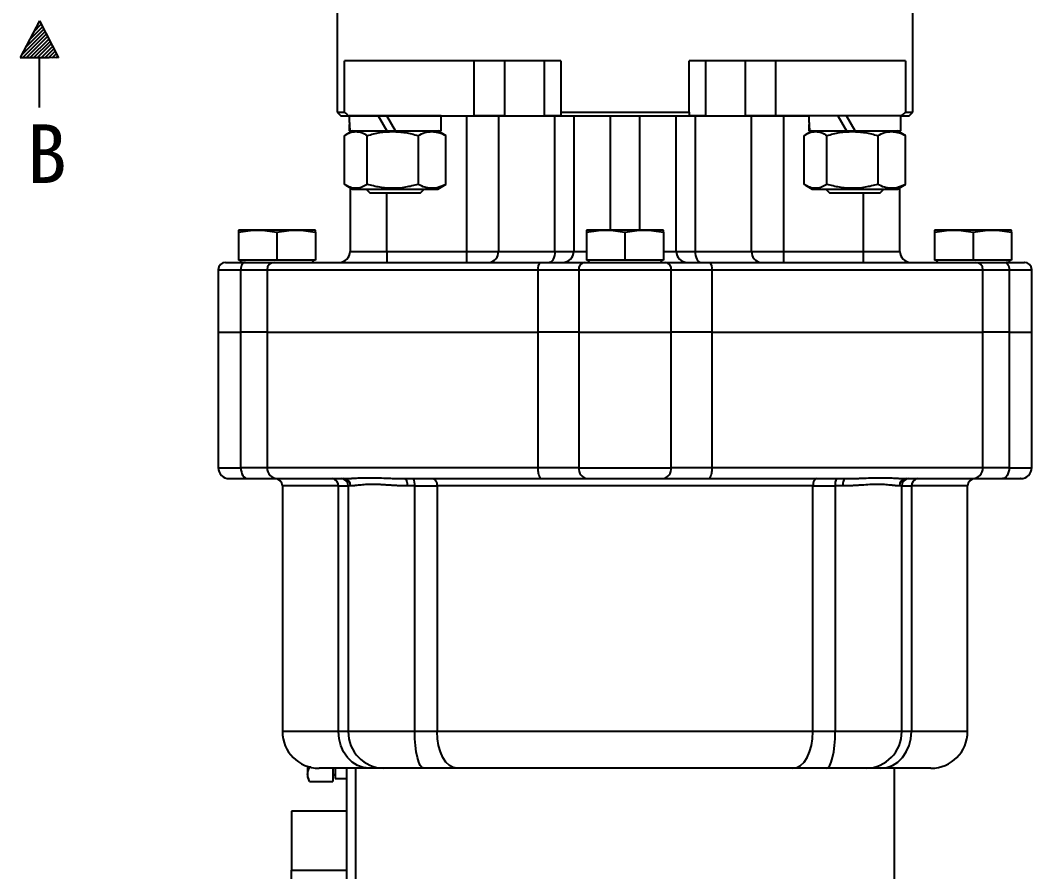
# Model space of a CAD drawing. Header units: millimetres. Extents: x 2136 to 4572, y 748 to 2471.
# Drawn here: x 2820.7 to 3096.7, y 1851.2 to 2083.5 of the extents above; entities that cross this region are included whole.
import ezdxf

# ---------------------------------------------------------------- set-up
doc = ezdxf.new("R2010")
doc.units = ezdxf.units.MM
doc.layers.add('layer 1', color=7, linetype='Continuous')
doc.layers.add('文字', color=7, linetype='Continuous', lineweight=13)
doc.styles.add('STYLE1', font='txt.shx', dxfattribs={"width": 0.8, "height": 3, "bigfont": 'hzdx.shx'})

msp = doc.modelspace()

# ---------------------------------------------------------------- hatches: boundary and pattern name
at = {"layer": 'layer 1'}
h = msp.add_hatch(dxfattribs=at)
h.set_pattern_fill('ANSI31', color=256, scale=0.225)
h.set_pattern_definition([(45, (-4291.7302, 3282.8631), (-0.50513941, 0.50513941), [])])
h.paths.add_polyline_path([(2825.941, 2083.299), (2820.662, 2073.263), (2825.873, 2073.263), (2831.084, 2073.192)])

# ---------------------------------------------------------------- linework, layer by layer
at = {"color": 7, "linetype": 'Continuous', "lineweight": 25}
for p, q in [((2907.191, 2086.408), (2907.191, 2058.408)), ((3064.191, 2058.408), (3064.191, 2086.408)), ((2968.191, 2072.408), (2909.166, 2072.408)), ((2909.166, 2058.408), (2909.166, 2072.408)), ((2944.533, 2057.408), (2944.533, 2072.408)), ((2952.847, 2072.408), (2952.847, 2057.408)), ((2963.746, 2057.408), (2963.746, 2072.408)), ((2968.191, 2072.408), (2968.191, 2058.408)), ((3062.215, 2072.408), (3003.191, 2072.408)), ((3003.191, 2058.408), (3003.191, 2072.408)), ((3007.635, 2072.408), (3007.635, 2057.408)), ((3018.534, 2057.408), (3018.534, 2072.408)), ((3026.849, 2057.408), (3026.849, 2072.408)), ((3062.215, 2072.408), (3062.215, 2058.408)), ((2907.191, 2058.408), (2908.191, 2057.408)), ((2907.191, 2058.408), (2909.166, 2058.408)), ((2908.191, 2057.408), (2910.193, 2057.408)), ((2910.193, 2057.408), (2944.533, 2057.408)), ((2935.522, 2057.408), (2910.422, 2057.408)), ((2918.293, 2057.408), (2920.66, 2053.308)), ((2923.085, 2053.308), (2920.717, 2057.408)), ((2935.522, 2053.308), (2935.522, 2057.408)), ((2942.398, 2057.408), (2942.398, 2020.408)), ((2952.847, 2057.408), (2944.533, 2057.408)), ((2951.144, 2057.408), (2951.144, 2020.408)), ((2952.847, 2057.408), (2963.746, 2057.408)), ((2968.191, 2057.408), (2963.746, 2057.408)), ((2966.539, 2020.408), (2966.539, 2057.408)), ((2968.191, 2058.408), (3003.191, 2058.408)), ((2968.191, 2057.408), (3003.191, 2057.408)), ((2971.691, 2057.408), (2971.691, 2020.408)), ((2981.691, 2026.208), (2981.691, 2057.408)), ((2989.691, 2057.408), (2989.691, 2026.208)), ((2999.691, 2020.408), (2999.691, 2057.408)), ((3007.635, 2057.408), (3003.191, 2057.408)), ((3004.842, 2057.408), (3004.842, 2020.408)), ((3007.635, 2057.408), (3018.534, 2057.408)), ((3026.849, 2057.408), (3018.534, 2057.408)), ((3020.237, 2020.408), (3020.237, 2057.408)), ((3061.189, 2057.408), (3026.849, 2057.408)), ((3028.983, 2057.408), (3028.983, 2020.408)), ((3060.96, 2057.408), (3035.86, 2057.408)), ((3043.73, 2057.408), (3046.098, 2053.308)), ((3048.522, 2053.308), (3046.155, 2057.408)), ((3060.96, 2053.308), (3060.96, 2057.408)), ((3061.189, 2057.408), (3063.191, 2057.408)), ((3062.215, 2058.408), (3064.191, 2058.408)), ((3063.191, 2057.408), (3064.191, 2058.408)), ((2909.138, 2038.696), (2909.138, 2052.02)), ((2911.347, 2053.308), (2909.515, 2052.25)), ((2910.422, 2053.308), (2910.647, 2053.308)), ((2910.647, 2053.308), (2935.522, 2053.308)), ((2915.373, 2038.696), (2915.373, 2052.02)), ((2929.207, 2052.02), (2929.207, 2038.696)), ((2936.429, 2052.25), (2934.597, 2053.308)), ((2936.806, 2052.02), (2936.41, 2052.217)), ((2936.806, 2038.696), (2936.806, 2052.02)), ((3034.576, 2038.696), (3034.576, 2052.02)), ((3036.785, 2053.308), (3034.953, 2052.25)), ((3035.86, 2053.308), (3036.085, 2053.308)), ((3036.085, 2053.308), (3060.96, 2053.308)), ((3040.81, 2038.696), (3040.81, 2052.02)), ((3054.644, 2052.02), (3054.644, 2038.696)), ((3061.867, 2052.25), (3060.035, 2053.308)), ((3062.244, 2052.02), (3061.847, 2052.217)), ((3062.244, 2038.696), (3062.244, 2052.02)), ((2909.519, 2038.464), (2911.347, 2037.408)), ((2910.691, 2037.787), (2910.691, 2020.408)), ((2911.347, 2037.408), (2922.972, 2037.408)), ((2915.054, 2037.408), (2916.054, 2036.408)), ((2922.972, 2037.408), (2934.597, 2037.408)), ((2929.889, 2036.408), (2930.889, 2037.408)), ((2934.597, 2037.408), (2936.425, 2038.464)), ((2936.409, 2038.491), (2936.806, 2038.696)), ((3034.956, 2038.464), (3036.785, 2037.408)), ((3036.785, 2037.408), (3048.41, 2037.408)), ((3040.492, 2037.408), (3041.492, 2036.408)), ((3048.41, 2037.408), (3060.035, 2037.408)), ((3055.327, 2036.408), (3056.327, 2037.408)), ((3060.035, 2037.408), (3061.863, 2038.464)), ((3060.691, 2020.408), (3060.691, 2037.787)), ((3061.847, 2038.491), (3062.244, 2038.696)), ((2916.054, 2036.408), (2922.972, 2036.408)), ((2920.691, 2020.408), (2920.691, 2036.408)), ((2922.972, 2036.408), (2929.889, 2036.408)), ((3041.492, 2036.408), (3048.41, 2036.408)), ((3048.41, 2036.408), (3055.327, 2036.408)), ((3050.691, 2036.408), (3050.691, 2020.408)), ((2885.441, 2026.208), (2880.191, 2026.208)), ((2895.941, 2026.208), (2885.441, 2026.208)), ((2901.191, 2026.208), (2895.941, 2026.208)), ((2980.441, 2026.208), (2975.191, 2026.208)), ((2990.941, 2026.208), (2980.441, 2026.208)), ((2996.191, 2026.208), (2990.941, 2026.208)), ((3075.441, 2026.208), (3070.191, 2026.208)), ((3085.941, 2026.208), (3075.441, 2026.208)), ((3091.191, 2026.208), (3085.941, 2026.208)), ((2880.191, 2025.617), (2880.191, 2018.008)), ((2890.691, 2025.617), (2890.691, 2018.008)), ((2901.191, 2025.617), (2901.191, 2018.008)), ((2975.191, 2025.617), (2975.191, 2018.008)), ((2985.691, 2025.617), (2985.691, 2018.008)), ((2996.191, 2025.617), (2996.191, 2018.008)), ((3070.191, 2025.617), (3070.191, 2018.008)), ((3080.691, 2025.617), (3080.691, 2018.008)), ((3091.191, 2025.617), (3091.191, 2018.008)), ((2890.691, 2018.008), (2880.191, 2018.008)), ((2880.516, 2018.008), (2881.116, 2017.408)), ((2901.191, 2018.008), (2890.691, 2018.008)), ((2900.266, 2017.408), (2900.866, 2018.008)), ((2910.691, 2020.408), (2920.691, 2020.408)), ((2920.691, 2020.408), (2920.691, 2017.408)), ((2920.691, 2020.408), (2942.398, 2020.408)), ((2942.398, 2020.408), (2942.398, 2017.408)), ((2942.398, 2020.408), (2951.144, 2020.408)), ((2951.144, 2020.408), (2966.539, 2020.408)), ((2966.539, 2020.408), (2971.691, 2020.408)), ((2971.691, 2020.408), (2975.191, 2020.408)), ((2985.691, 2018.008), (2975.191, 2018.008)), ((2975.516, 2018.008), (2976.116, 2017.408)), ((2996.191, 2018.008), (2985.691, 2018.008)), ((2995.266, 2017.408), (2995.866, 2018.008)), ((2996.191, 2020.408), (2999.691, 2020.408)), ((2999.691, 2020.408), (3004.842, 2020.408)), ((3004.842, 2020.408), (3020.237, 2020.408)), ((3020.237, 2020.408), (3028.983, 2020.408)), ((3028.983, 2020.408), (3028.983, 2017.408)), ((3028.983, 2020.408), (3050.691, 2020.408)), ((3050.691, 2020.408), (3050.691, 2017.408)), ((3050.691, 2020.408), (3060.691, 2020.408)), ((3080.691, 2018.008), (3070.191, 2018.008)), ((3070.516, 2018.008), (3071.116, 2017.408)), ((3091.191, 2018.008), (3080.691, 2018.008)), ((3090.266, 2017.408), (3090.866, 2018.008)), ((2874.691, 2015.408), (2874.691, 1998.408)), ((2874.691, 2015.408), (2880.868, 2015.408)), ((2880.868, 2015.408), (2888.025, 2015.408)), ((2880.868, 1998.408), (2880.868, 2015.408)), ((2881.588, 2017.408), (2881.116, 2017.408)), ((2888.025, 2015.408), (2961.99, 2015.408)), ((2888.025, 2015.408), (2888.025, 1998.408)), ((2961.99, 2015.408), (2973.061, 2015.408)), ((2961.99, 1998.408), (2961.99, 2015.408)), ((2973.061, 2015.408), (2998.321, 2015.408)), ((2973.061, 2015.408), (2973.061, 1998.408)), ((2998.321, 1998.408), (2998.321, 2015.408)), ((2998.321, 2015.408), (3009.391, 2015.408)), ((3009.391, 2015.408), (3009.391, 1998.408)), ((3009.391, 2015.408), (3083.356, 2015.408)), ((3083.356, 1998.408), (3083.356, 2015.408)), ((3083.356, 2015.408), (3090.514, 2015.408)), ((3090.266, 2017.408), (3089.692, 2017.408)), ((3090.514, 2015.408), (3090.514, 1998.408)), ((3090.514, 2015.408), (3096.691, 2015.408)), ((3096.691, 1998.408), (3096.691, 2015.408)), ((2874.691, 1998.408), (2874.691, 1961.408)), ((2874.691, 1998.408), (2880.868, 1998.408)), ((2888.025, 1998.408), (2880.868, 1998.408)), ((2880.868, 1961.408), (2880.868, 1998.408)), ((2888.025, 1998.408), (2961.99, 1998.408)), ((2888.025, 1998.408), (2888.025, 1961.408)), ((2973.061, 1998.408), (2961.99, 1998.408)), ((2961.99, 1961.408), (2961.99, 1998.408)), ((2973.061, 1998.408), (2998.321, 1998.408)), ((2973.061, 1998.408), (2973.061, 1961.408)), ((3009.391, 1998.408), (2998.321, 1998.408)), ((2998.321, 1961.408), (2998.321, 1998.408)), ((3009.391, 1998.408), (3083.356, 1998.408)), ((3009.391, 1998.408), (3009.391, 1961.408)), ((3090.514, 1998.408), (3083.356, 1998.408)), ((3083.356, 1961.408), (3083.356, 1998.408)), ((3090.514, 1998.408), (3096.691, 1998.408)), ((3090.514, 1998.408), (3090.514, 1961.408)), ((3096.691, 1961.408), (3096.691, 1998.408)), ((2874.691, 1961.408), (2880.868, 1961.408)), ((2888.025, 1961.408), (2880.868, 1961.408)), ((2961.99, 1961.408), (2888.025, 1961.408)), ((2973.061, 1961.408), (2961.99, 1961.408)), ((2973.061, 1961.408), (2998.321, 1961.408)), ((3009.391, 1961.408), (2998.321, 1961.408)), ((3083.356, 1961.408), (3009.391, 1961.408)), ((3090.514, 1961.408), (3083.356, 1961.408)), ((3090.514, 1961.408), (3096.691, 1961.408)), ((2907.511, 1956.408), (2892.191, 1956.408)), ((2892.191, 1956.408), (2892.191, 1943.408)), ((2907.511, 1956.408), (2910.183, 1956.408)), ((2907.511, 1889.408), (2907.511, 1956.408)), ((2910.798, 1956.408), (2910.183, 1956.408)), ((2910.183, 1956.408), (2910.183, 1889.408)), ((2928.32, 1956.408), (2926.256, 1956.408)), ((2928.32, 1956.408), (2934.405, 1956.408)), ((2928.32, 1889.408), (2928.32, 1956.408)), ((3036.976, 1956.408), (2934.405, 1956.408)), ((2934.405, 1956.408), (2934.405, 1889.408)), ((3036.976, 1889.408), (3036.976, 1956.408)), ((3036.976, 1956.408), (3043.062, 1956.408)), ((3043.062, 1956.408), (3043.062, 1889.408)), ((3045.126, 1956.408), (3043.062, 1956.408)), ((3061.199, 1956.408), (3060.584, 1956.408)), ((3061.199, 1889.408), (3061.199, 1956.408)), ((3061.199, 1956.408), (3063.87, 1956.408)), ((3063.87, 1956.408), (3063.87, 1889.408)), ((3079.191, 1956.408), (3063.87, 1956.408)), ((3079.191, 1943.408), (3079.191, 1956.408)), ((2892.191, 1943.408), (2892.191, 1889.408)), ((3079.191, 1889.408), (3079.191, 1943.407)), ((2907.511, 1889.408), (2892.191, 1889.408)), ((2910.183, 1889.408), (2907.511, 1889.408)), ((2928.32, 1889.408), (2910.183, 1889.408)), ((2934.405, 1889.408), (2928.32, 1889.408)), ((3036.976, 1889.408), (2934.405, 1889.408)), ((3043.062, 1889.408), (3036.976, 1889.408)), ((3061.199, 1889.408), (3043.062, 1889.408)), ((3063.87, 1889.408), (3061.199, 1889.408)), ((3079.191, 1889.408), (3063.87, 1889.408)), ((2899.091, 1879.901), (2899.091, 1877.748)), ((2899.091, 1877.748), (2899.091, 1877.113)), ((2899.091, 1877.113), (2899.352, 1876.396)), ((2899.932, 1879.666), (2899.598, 1879.666)), ((2905.991, 1879.408), (2905.991, 1875.831)), ((2905.991, 1877.278), (2906.591, 1877.878)), ((2906.591, 1879.299), (2906.591, 1876.563)), ((2909.691, 1879.486), (2909.691, 1474.408)), ((2912.191, 1879.408), (2912.191, 1805.408)), ((3059.191, 1805.408), (3059.191, 1879.408)), ((2899.598, 1875.831), (2905.991, 1875.831)), ((2906.591, 1876.563), (2909.691, 1876.563)), ((2909.691, 1867.693), (2894.691, 1867.693)), ((2894.691, 1867.693), (2894.691, 1851.645)), ((2894.691, 1851.645), (2909.691, 1851.645)), ((2894.691, 1802.115), (2894.691, 1851.645))]:
    msp.add_line(p, q, dxfattribs=at)
at = {"linetype": 'ByBlock'}
msp.add_line((2935.522, 2057.408), (3035.86, 2057.408), dxfattribs=at)
at = {"color": 7, "linetype": 'Continuous', "lineweight": 25, "flags": 128}
for points in [[(2966.539, 2020.408), (2966.511, 2019.823), (2966.429, 2019.26), (2966.294, 2018.741), (2966.113, 2018.287), (2965.893, 2017.914), (2965.641, 2017.636), (2965.369, 2017.466), (2965.085, 2017.408)], [(3004.842, 2020.408), (3004.87, 2019.823), (3004.953, 2019.26), (3005.088, 2018.741), (3005.268, 2018.287), (3005.489, 2017.914), (3005.74, 2017.636), (3006.013, 2017.466), (3006.297, 2017.408)], [(2882.096, 2017.408), (2881.856, 2017.37), (2881.626, 2017.256), (2881.414, 2017.071), (2881.228, 2016.822), (2881.075, 2016.519), (2880.962, 2016.173), (2880.892, 2015.798), (2880.868, 2015.408)], [(3089.286, 2017.408), (3089.525, 2017.37), (3089.756, 2017.256), (3089.968, 2017.071), (3090.154, 2016.822), (3090.307, 2016.519), (3090.42, 2016.173), (3090.49, 2015.798), (3090.514, 2015.408)], [(2880.868, 1961.408), (2880.903, 1960.823), (2881.008, 1960.26), (2881.178, 1959.741), (2881.408, 1959.287), (2881.687, 1958.914), (2882.005, 1958.636), (2882.351, 1958.466), (2882.71, 1958.408)], [(3090.514, 1961.408), (3090.478, 1960.823), (3090.373, 1960.26), (3090.203, 1959.741), (3089.974, 1959.287), (3089.695, 1958.914), (3089.377, 1958.636), (3089.031, 1958.466), (3088.672, 1958.408)], [(2925.602, 1958.408), (2925.73, 1958.37), (2925.852, 1958.256), (2925.965, 1958.071), (2926.064, 1957.822), (2926.146, 1957.519), (2926.206, 1957.173), (2926.243, 1956.798), (2926.256, 1956.408)], [(2933.308, 1958.408), (2933.522, 1958.37), (2933.728, 1958.256), (2933.918, 1958.071), (2934.084, 1957.822), (2934.221, 1957.519), (2934.322, 1957.173), (2934.384, 1956.798), (2934.405, 1956.408)], [(3038.073, 1958.408), (3037.859, 1958.37), (3037.654, 1958.256), (3037.464, 1958.071), (3037.298, 1957.822), (3037.161, 1957.519), (3037.06, 1957.173), (3036.997, 1956.798), (3036.976, 1956.408)], [(3045.78, 1958.408), (3045.652, 1958.37), (3045.529, 1958.256), (3045.416, 1958.071), (3045.317, 1957.822), (3045.236, 1957.519), (3045.176, 1957.173), (3045.138, 1956.798), (3045.126, 1956.408)], [(2915.873, 1879.408), (2914.241, 1879.6), (2912.673, 1880.169), (2911.227, 1881.093), (2909.96, 1882.337), (2908.92, 1883.852), (2908.148, 1885.581), (2907.672, 1887.457), (2907.511, 1889.408)], [(2930.762, 1879.408), (2930.286, 1879.6), (2929.828, 1880.169), (2929.405, 1881.093), (2929.035, 1882.337), (2928.731, 1883.852), (2928.506, 1885.581), (2928.367, 1887.457), (2928.32, 1889.408)], [(2939.89, 1879.408), (2938.82, 1879.6), (2937.791, 1880.169), (2936.843, 1881.093), (2936.012, 1882.337), (2935.33, 1883.852), (2934.823, 1885.581), (2934.511, 1887.457), (2934.405, 1889.408)], [(3031.491, 1879.408), (3032.561, 1879.6), (3033.59, 1880.169), (3034.539, 1881.093), (3035.37, 1882.337), (3036.052, 1883.852), (3036.559, 1885.581), (3036.871, 1887.457), (3036.976, 1889.408)], [(3040.62, 1879.408), (3041.096, 1879.6), (3041.554, 1880.169), (3041.976, 1881.093), (3042.347, 1882.337), (3042.65, 1883.852), (3042.876, 1885.581), (3043.015, 1887.457), (3043.062, 1889.408)], [(3055.509, 1879.408), (3057.14, 1879.6), (3058.709, 1880.169), (3060.154, 1881.093), (3061.421, 1882.337), (3062.461, 1883.852), (3063.234, 1885.581), (3063.71, 1887.457), (3063.87, 1889.408)]]:
    msp.add_lwpolyline(points, dxfattribs=at)
at = {"color": 7, "linetype": 'Continuous', "lineweight": 25}
for centre, radius, start, end in [((2907.691, 2020.408), 3, 270, 0), ((2948.319, 2020.232), 2.831, 274.08351, 3.57072), ((2968.691, 2020.408), 3, 270, 0), ((3002.691, 2020.408), 3, 180, 270), ((3023.063, 2020.232), 2.831, 176.42928, 265.91649), ((3063.691, 2020.408), 3, 180, 270), ((2876.691, 2015.408), 2, 90, 180), ((2889.998, 2015.436), 1.972, 90.83123, 180.80779), ((2964.464, 2015.88), 2.519, 142.65527, 190.80588), ((2974.879, 2015.596), 1.827, 97.5076, 185.91981), ((2996.503, 2015.596), 1.827, 354.08019, 82.4924), ((3006.917, 2015.88), 2.519, 349.19412, 37.34473), ((3081.384, 2015.436), 1.972, 359.19221, 89.16877), ((3094.691, 2015.408), 2, 0, 90), ((2877.691, 1961.408), 3, 180, 270), ((2890.984, 1961.366), 2.959, 179.19221, 269.16877), ((2965.701, 1960.7), 3.778, 169.19412, 217.34473), ((2975.787, 1961.125), 2.741, 174.08019, 262.4924), ((2995.594, 1961.125), 2.741, 277.5076, 5.91981), ((3005.681, 1960.7), 3.778, 322.65527, 10.80588), ((3080.398, 1961.366), 2.959, 270.83123, 0.80779), ((3093.691, 1961.408), 3, 270, 0), ((2890.191, 1956.408), 2, 0, 90), ((2905.659, 1956.558), 1.858, 355.35679, 84.44427), ((2908.213, 1956.438), 1.97, 359.13273, 89.10565), ((2908.852, 1956.461), 1.947, 358.42879, 88.33749), ((2925.906, 1956.878), 2.459, 348.97664, 38.47279), ((3045.475, 1956.878), 2.459, 141.52721, 191.02336), ((3062.53, 1956.461), 1.947, 91.66251, 181.57121), ((3063.169, 1956.438), 1.97, 90.89435, 180.86727), ((3065.723, 1956.558), 1.858, 95.55573, 184.64321), ((3081.191, 1956.408), 2, 90, 180), ((2902.191, 1889.408), 10, 180, 270), ((2920.034, 1889.259), 9.852, 179.13273, 269.10565), ((3051.348, 1889.259), 9.852, 270.89435, 0.86727), ((3069.191, 1889.408), 10, 270, 0)]:
    msp.add_arc(centre, radius, start, end, dxfattribs=at)
for centre, start_param, end_param in [((2922.972, 2057.408), 4.712389, 4.9021421), ((3048.41, 2057.408), 4.712389, 4.9021421), ((2922.972, 2053.308), 4.6179404, 4.712389), ((3048.41, 2053.308), 4.6179404, 4.712389)]:
    msp.add_ellipse(centre, major_axis=(0, -21.737), ratio=0.5773503, start_param=start_param, end_param=end_param, dxfattribs=at)
for points in [[(2909.166, 2058.408), (2909.508, 2058.075), (2909.85, 2057.741), (2910.193, 2057.408)], [(2968.191, 2058.408), (2968.191, 2058.075), (2968.191, 2057.741), (2968.191, 2057.408)], [(3003.191, 2058.408), (3003.191, 2058.075), (3003.191, 2057.741), (3003.191, 2057.408)], [(3062.215, 2058.408), (3061.873, 2058.075), (3061.531, 2057.741), (3061.189, 2057.408)], [(2877.691, 1958.408), (2877.691, 1958.408), (2879.543, 1958.408), (2882.71, 1958.408)], [(2882.71, 1958.408), (2886.813, 1958.408), (2889.715, 1958.408), (2890.941, 1958.408)], [(2890.941, 1958.408), (2894.218, 1958.408), (2900.344, 1958.408), (2908.908, 1958.408)], [(2925.602, 1958.408), (2936.545, 1958.408), (2949.194, 1958.408), (2962.698, 1958.408)], [(2962.698, 1958.408), (2967.75, 1958.408), (2972.238, 1958.408), (2975.429, 1958.408)], [(2995.953, 1958.408), (2999.144, 1958.408), (3003.632, 1958.408), (3008.684, 1958.408)], [(3008.684, 1958.408), (3022.188, 1958.408), (3034.836, 1958.408), (3045.78, 1958.408)], [(3062.474, 1958.408), (3071.038, 1958.408), (3077.164, 1958.408), (3080.441, 1958.408)], [(3080.441, 1958.408), (3081.667, 1958.408), (3084.568, 1958.408), (3088.672, 1958.408)]]:
    msp.add_open_spline(points, degree=3, dxfattribs=at)
for points, knots in [([(2909.138, 2052.02), (2909.647, 2052.346), (2910.16, 2052.615), (2911.196, 2052.988), (2911.719, 2053.091), (2912.514, 2053.092), (2912.781, 2053.067), (2913.307, 2052.969), (2913.569, 2052.897), (2914.349, 2052.616), (2914.863, 2052.347), (2915.373, 2052.02)], [0, 0, 0, 0, 0.25, 0.25, 0.5, 0.5, 0.625, 0.625, 0.75, 0.75, 1, 1, 1, 1]), ([(2915.373, 2052.02), (2916.502, 2052.346), (2917.64, 2052.615), (2919.939, 2052.988), (2921.1, 2053.091), (2922.864, 2053.092), (2923.455, 2053.067), (2924.624, 2052.969), (2925.204, 2052.897), (2926.935, 2052.616), (2928.076, 2052.347), (2929.207, 2052.02)], [0, 0, 0, 0, 0.25, 0.25, 0.5, 0.5, 0.625, 0.625, 0.75, 0.75, 1, 1, 1, 1]), ([(2929.207, 2052.02), (2929.827, 2052.346), (2930.452, 2052.615), (2931.715, 2052.988), (2932.353, 2053.091), (2933.322, 2053.092), (2933.647, 2053.067), (2934.289, 2052.969), (2934.607, 2052.897), (2935.558, 2052.616), (2936.185, 2052.347), (2936.806, 2052.02)], [0, 0, 0, 0, 0.25, 0.25, 0.5, 0.5, 0.625, 0.625, 0.75, 0.75, 1, 1, 1, 1]), ([(3034.576, 2052.02), (3035.085, 2052.346), (3035.598, 2052.615), (3036.634, 2052.988), (3037.157, 2053.091), (3037.952, 2053.092), (3038.218, 2053.067), (3038.745, 2052.969), (3039.007, 2052.897), (3039.787, 2052.616), (3040.301, 2052.347), (3040.81, 2052.02)], [0, 0, 0, 0, 0.25, 0.25, 0.5, 0.5, 0.625, 0.625, 0.75, 0.75, 1, 1, 1, 1]), ([(3040.81, 2052.02), (3041.94, 2052.346), (3043.078, 2052.615), (3045.377, 2052.988), (3046.538, 2053.091), (3048.302, 2053.092), (3048.893, 2053.067), (3050.062, 2052.969), (3050.642, 2052.897), (3052.373, 2052.616), (3053.514, 2052.347), (3054.644, 2052.02)], [0, 0, 0, 0, 0.25, 0.25, 0.5, 0.5, 0.625, 0.625, 0.75, 0.75, 1, 1, 1, 1]), ([(3054.644, 2052.02), (3055.265, 2052.346), (3055.89, 2052.615), (3057.153, 2052.988), (3057.791, 2053.091), (3058.76, 2053.092), (3059.084, 2053.067), (3059.726, 2052.969), (3060.045, 2052.897), (3060.996, 2052.616), (3061.623, 2052.347), (3062.244, 2052.02)], [0, 0, 0, 0, 0.25, 0.25, 0.5, 0.5, 0.625, 0.625, 0.75, 0.75, 1, 1, 1, 1]), ([(2915.373, 2038.696), (2914.864, 2038.37), (2914.351, 2038.101), (2913.315, 2037.728), (2912.791, 2037.625), (2911.996, 2037.624), (2911.73, 2037.649), (2911.203, 2037.747), (2910.942, 2037.819), (2910.161, 2038.099), (2909.648, 2038.369), (2909.138, 2038.696)], [0, 0, 0, 0, 0.25, 0.25, 0.5, 0.5, 0.625, 0.625, 0.75, 0.75, 1, 1, 1, 1]), ([(2929.207, 2038.696), (2928.077, 2038.37), (2926.939, 2038.101), (2924.64, 2037.728), (2923.479, 2037.625), (2921.715, 2037.624), (2921.124, 2037.649), (2919.955, 2037.747), (2919.375, 2037.819), (2917.644, 2038.099), (2916.503, 2038.369), (2915.373, 2038.696)], [0, 0, 0, 0, 0.25, 0.25, 0.5, 0.5, 0.625, 0.625, 0.75, 0.75, 1, 1, 1, 1]), ([(2936.806, 2038.696), (2936.185, 2038.37), (2935.561, 2038.101), (2934.298, 2037.728), (2933.66, 2037.625), (2932.69, 2037.624), (2932.366, 2037.649), (2931.724, 2037.747), (2931.405, 2037.819), (2930.454, 2038.099), (2929.828, 2038.369), (2929.207, 2038.696)], [0, 0, 0, 0, 0.25, 0.25, 0.5, 0.5, 0.625, 0.625, 0.75, 0.75, 1, 1, 1, 1]), ([(3040.81, 2038.696), (3040.301, 2038.37), (3039.789, 2038.101), (3038.753, 2037.728), (3038.229, 2037.625), (3037.434, 2037.624), (3037.168, 2037.649), (3036.641, 2037.747), (3036.379, 2037.819), (3035.599, 2038.099), (3035.085, 2038.369), (3034.576, 2038.696)], [0, 0, 0, 0, 0.25, 0.25, 0.5, 0.5, 0.625, 0.625, 0.75, 0.75, 1, 1, 1, 1]), ([(3054.644, 2038.696), (3053.515, 2038.37), (3052.377, 2038.101), (3050.078, 2037.728), (3048.917, 2037.625), (3047.153, 2037.624), (3046.562, 2037.649), (3045.393, 2037.747), (3044.813, 2037.819), (3043.082, 2038.099), (3041.941, 2038.369), (3040.81, 2038.696)], [0, 0, 0, 0, 0.25, 0.25, 0.5, 0.5, 0.625, 0.625, 0.75, 0.75, 1, 1, 1, 1]), ([(3062.244, 2038.696), (3061.623, 2038.37), (3060.998, 2038.101), (3059.736, 2037.728), (3059.097, 2037.625), (3058.128, 2037.624), (3057.804, 2037.649), (3057.162, 2037.747), (3056.843, 2037.819), (3055.892, 2038.099), (3055.266, 2038.369), (3054.644, 2038.696)], [0, 0, 0, 0, 0.25, 0.25, 0.5, 0.5, 0.625, 0.625, 0.75, 0.75, 1, 1, 1, 1]), ([(2880.191, 2025.617), (2881.059, 2025.799), (2881.93, 2025.948), (2883.679, 2026.153), (2884.558, 2026.208), (2885.441, 2026.208)], [0, 0, 0, 0, 0.5, 0.5, 1, 1, 1, 1]), ([(2880.191, 2026.208), (2880.191, 2026.208), (2880.191, 2026.153), (2880.191, 2025.948), (2880.191, 2025.799), (2880.191, 2025.617)], [0, 0, 0, 0, 0.5, 0.5, 1, 1, 1, 1]), ([(2885.441, 2026.208), (2886.324, 2026.208), (2887.203, 2026.153), (2888.952, 2025.948), (2889.823, 2025.799), (2890.691, 2025.617)], [0, 0, 0, 0, 0.5, 0.5, 1, 1, 1, 1]), ([(2890.691, 2025.617), (2891.559, 2025.799), (2892.43, 2025.948), (2894.179, 2026.153), (2895.058, 2026.208), (2895.941, 2026.208)], [0, 0, 0, 0, 0.5, 0.5, 1, 1, 1, 1]), ([(2895.941, 2026.208), (2896.824, 2026.208), (2897.703, 2026.153), (2899.452, 2025.948), (2900.323, 2025.799), (2901.191, 2025.617)], [0, 0, 0, 0, 0.5, 0.5, 1, 1, 1, 1]), ([(2901.191, 2025.617), (2901.191, 2025.799), (2901.191, 2025.948), (2901.191, 2026.153), (2901.191, 2026.208), (2901.191, 2026.208)], [0, 0, 0, 0, 0.5, 0.5, 1, 1, 1, 1]), ([(2975.191, 2025.617), (2976.059, 2025.799), (2976.93, 2025.948), (2978.679, 2026.153), (2979.558, 2026.208), (2980.441, 2026.208)], [0, 0, 0, 0, 0.5, 0.5, 1, 1, 1, 1]), ([(2975.191, 2026.208), (2975.191, 2026.208), (2975.191, 2026.153), (2975.191, 2025.948), (2975.191, 2025.799), (2975.191, 2025.617)], [0, 0, 0, 0, 0.5, 0.5, 1, 1, 1, 1]), ([(2980.441, 2026.208), (2981.324, 2026.208), (2982.203, 2026.153), (2983.952, 2025.948), (2984.823, 2025.799), (2985.691, 2025.617)], [0, 0, 0, 0, 0.5, 0.5, 1, 1, 1, 1]), ([(2985.691, 2025.617), (2986.559, 2025.799), (2987.43, 2025.948), (2989.179, 2026.153), (2990.058, 2026.208), (2990.941, 2026.208)], [0, 0, 0, 0, 0.5, 0.5, 1, 1, 1, 1]), ([(2990.941, 2026.208), (2991.824, 2026.208), (2992.703, 2026.153), (2994.452, 2025.948), (2995.323, 2025.799), (2996.191, 2025.617)], [0, 0, 0, 0, 0.5, 0.5, 1, 1, 1, 1]), ([(2996.191, 2025.617), (2996.191, 2025.799), (2996.191, 2025.948), (2996.191, 2026.153), (2996.191, 2026.208), (2996.191, 2026.208)], [0, 0, 0, 0, 0.5, 0.5, 1, 1, 1, 1]), ([(3070.191, 2025.617), (3071.059, 2025.799), (3071.93, 2025.948), (3073.679, 2026.153), (3074.558, 2026.208), (3075.441, 2026.208)], [0, 0, 0, 0, 0.5, 0.5, 1, 1, 1, 1]), ([(3070.191, 2026.208), (3070.191, 2026.208), (3070.191, 2026.153), (3070.191, 2025.948), (3070.191, 2025.799), (3070.191, 2025.617)], [0, 0, 0, 0, 0.5, 0.5, 1, 1, 1, 1]), ([(3075.441, 2026.208), (3076.324, 2026.208), (3077.203, 2026.153), (3078.952, 2025.948), (3079.823, 2025.799), (3080.691, 2025.617)], [0, 0, 0, 0, 0.5, 0.5, 1, 1, 1, 1]), ([(3080.691, 2025.617), (3081.559, 2025.799), (3082.43, 2025.948), (3084.179, 2026.153), (3085.058, 2026.208), (3085.941, 2026.208)], [0, 0, 0, 0, 0.5, 0.5, 1, 1, 1, 1]), ([(3085.941, 2026.208), (3086.824, 2026.208), (3087.703, 2026.153), (3089.452, 2025.948), (3090.323, 2025.799), (3091.191, 2025.617)], [0, 0, 0, 0, 0.5, 0.5, 1, 1, 1, 1]), ([(3091.191, 2025.617), (3091.191, 2025.799), (3091.191, 2025.948), (3091.191, 2026.153), (3091.191, 2026.208), (3091.191, 2026.208)], [0, 0, 0, 0, 0.5, 0.5, 1, 1, 1, 1]), ([(2876.691, 2017.408), (2876.692, 2017.408), (2876.693, 2017.408), (2876.707, 2017.408), (2876.728, 2017.408), (2876.759, 2017.408), (2876.798, 2017.408), (2876.846, 2017.408), (2876.902, 2017.408), (2876.967, 2017.408), (2877.129, 2017.408), (2877.461, 2017.408), (2878.087, 2017.408), (2878.878, 2017.408), (2879.635, 2017.408), (2880.257, 2017.408), (2880.686, 2017.408), (2881.136, 2017.408), (2881.604, 2017.408), (2881.932, 2017.408), (2882.096, 2017.408)], [0, 0, 0, 0, 0.0274974, 0.0549359, 0.0823327, 0.1097047, 0.1370692, 0.1644432, 0.1918439, 0.2192885, 0.2467938, 0.37338, 0.500007, 0.6265932, 0.7532202, 0.8026696, 0.8519724, 0.9012284, 0.9505377, 1, 1, 1, 1]), ([(2882.096, 2017.408), (2882.216, 2017.408), (2882.457, 2017.408), (2882.809, 2017.408), (2883.156, 2017.408), (2883.496, 2017.408), (2883.83, 2017.408), (2884.157, 2017.408), (2884.478, 2017.408), (2885.111, 2017.408), (2886.011, 2017.408), (2887.086, 2017.408), (2888.031, 2017.408), (2888.7, 2017.408), (2889.161, 2017.408), (2889.468, 2017.408), (2889.742, 2017.408), (2889.893, 2017.408), (2889.969, 2017.408)], [0, 0, 0, 0, 0.03107624, 0.06211311, 0.09312409, 0.12412267, 0.15512237, 0.18613672, 0.21717921, 0.24826332, 0.37411693, 0.50000666, 0.62586027, 0.75175001, 0.81385983, 0.87586601, 0.9378767, 1, 1, 1, 1]), ([(2889.969, 2017.408), (2890.049, 2017.408), (2890.209, 2017.408), (2890.461, 2017.408), (2890.722, 2017.408), (2890.993, 2017.408), (2891.273, 2017.408), (2891.564, 2017.408), (2891.864, 2017.408), (2892.174, 2017.408), (2892.493, 2017.408), (2892.823, 2017.408), (2893.162, 2017.408), (2893.511, 2017.408), (2894.548, 2017.408), (2896.439, 2017.408), (2899.512, 2017.408), (2903.011, 2017.408), (2906.946, 2017.408), (2911.275, 2017.408), (2915.984, 2017.408), (2921.034, 2017.408), (2926.385, 2017.408), (2932.006, 2017.408), (2937.83, 2017.408), (2943.841, 2017.408), (2948.524, 2017.408), (2951.776, 2017.408), (2953.531, 2017.408), (2955.296, 2017.408), (2957.071, 2017.408), (2958.857, 2017.408), (2960.654, 2017.408), (2961.859, 2017.408), (2962.462, 2017.408)], [0, 0, 0, 0, 0.0093105, 0.0186159, 0.0279169, 0.0372146, 0.0465099, 0.0558039, 0.0650974, 0.0743915, 0.0836871, 0.0929851, 0.1022866, 0.1115925, 0.1209037, 0.1830711, 0.2452435, 0.3086194, 0.3720001, 0.435998, 0.5000006, 0.5639986, 0.6280012, 0.691377, 0.7547578, 0.8169252, 0.8790975, 0.8963842, 0.9136555, 0.9309179, 0.9481773, 0.96544, 0.9827122, 1, 1, 1, 1]), ([(2962.462, 2017.408), (2962.61, 2017.408), (2962.907, 2017.408), (2963.349, 2017.408), (2963.789, 2017.408), (2964.225, 2017.408), (2964.658, 2017.408), (2965.088, 2017.408), (2965.515, 2017.408), (2966.37, 2017.408), (2967.628, 2017.408), (2969.232, 2017.408), (2970.752, 2017.408), (2971.935, 2017.408), (2972.824, 2017.408), (2973.459, 2017.408), (2974.068, 2017.408), (2974.449, 2017.408), (2974.64, 2017.408)], [0, 0, 0, 0, 0.0310762, 0.0621131, 0.0931241, 0.1241227, 0.1551224, 0.1861367, 0.2171792, 0.2482633, 0.3741169, 0.5000067, 0.6258603, 0.75175, 0.8138598, 0.875866, 0.9378767, 1, 1, 1, 1]), ([(2974.64, 2017.408), (2974.712, 2017.408), (2974.857, 2017.408), (2975.082, 2017.408), (2975.312, 2017.408), (2975.55, 2017.408), (2975.793, 2017.408), (2976.043, 2017.408), (2976.299, 2017.408), (2976.561, 2017.408), (2977.151, 2017.408), (2978.118, 2017.408), (2979.526, 2017.408), (2981.016, 2017.408), (2982.554, 2017.408), (2984.119, 2017.408), (2985.691, 2017.408), (2987.262, 2017.408), (2988.827, 2017.408), (2990.366, 2017.408), (2991.855, 2017.408), (2993.264, 2017.408), (2994.306, 2017.408), (2995.033, 2017.408), (2995.492, 2017.408), (2995.93, 2017.408), (2996.349, 2017.408), (2996.611, 2017.408), (2996.742, 2017.408)], [0, 0, 0, 0, 0.0137503, 0.0274712, 0.0411711, 0.0548587, 0.0685425, 0.0822311, 0.0959331, 0.109657, 0.1234113, 0.1867117, 0.2500325, 0.313333, 0.3766538, 0.4383183, 0.5000035, 0.561668, 0.6233532, 0.6866536, 0.7499745, 0.8132749, 0.8765957, 0.9013233, 0.9259776, 0.9506084, 0.975266, 1, 1, 1, 1]), ([(2996.742, 2017.408), (2996.837, 2017.408), (2997.026, 2017.408), (2997.319, 2017.408), (2997.619, 2017.408), (2997.926, 2017.408), (2998.239, 2017.408), (2998.56, 2017.408), (2998.888, 2017.408), (2999.564, 2017.408), (3000.63, 2017.408), (3002.149, 2017.408), (3003.754, 2017.408), (3005.15, 2017.408), (3006.292, 2017.408), (3007.155, 2017.408), (3008.031, 2017.408), (3008.623, 2017.408), (3008.92, 2017.408)], [0, 0, 0, 0, 0.0310762, 0.0621131, 0.0931241, 0.1241227, 0.1551224, 0.1861367, 0.2171792, 0.2482633, 0.3741169, 0.5000067, 0.6258603, 0.75175, 0.8138598, 0.875866, 0.9378767, 1, 1, 1, 1]), ([(3008.92, 2017.408), (3009.245, 2017.408), (3009.894, 2017.408), (3010.865, 2017.408), (3011.834, 2017.408), (3012.799, 2017.408), (3013.761, 2017.408), (3014.72, 2017.408), (3015.676, 2017.408), (3016.629, 2017.408), (3017.578, 2017.408), (3018.525, 2017.408), (3019.469, 2017.408), (3020.41, 2017.408), (3023.121, 2017.408), (3027.541, 2017.408), (3033.551, 2017.408), (3039.376, 2017.408), (3044.996, 2017.408), (3050.347, 2017.408), (3055.398, 2017.408), (3060.107, 2017.408), (3064.436, 2017.408), (3068.37, 2017.408), (3071.87, 2017.408), (3074.943, 2017.408), (3076.947, 2017.408), (3078.174, 2017.408), (3078.799, 2017.408), (3079.39, 2017.408), (3079.948, 2017.408), (3080.471, 2017.408), (3080.963, 2017.408), (3081.263, 2017.408), (3081.413, 2017.408)], [0, 0, 0, 0, 0.0093105, 0.0186159, 0.0279169, 0.0372146, 0.0465099, 0.0558039, 0.0650974, 0.0743915, 0.0836871, 0.0929851, 0.1022866, 0.1115925, 0.1209037, 0.1830711, 0.2452435, 0.3086194, 0.3720001, 0.435998, 0.5000006, 0.5639986, 0.6280012, 0.691377, 0.7547578, 0.8169252, 0.8790975, 0.8963842, 0.9136555, 0.9309179, 0.9481773, 0.96544, 0.9827122, 1, 1, 1, 1]), ([(3081.413, 2017.408), (3081.45, 2017.408), (3081.524, 2017.408), (3081.646, 2017.408), (3081.777, 2017.408), (3081.917, 2017.408), (3082.067, 2017.408), (3082.225, 2017.408), (3082.392, 2017.408), (3082.748, 2017.408), (3083.351, 2017.408), (3084.295, 2017.408), (3085.371, 2017.408), (3086.369, 2017.408), (3087.221, 2017.408), (3087.882, 2017.408), (3088.568, 2017.408), (3089.047, 2017.408), (3089.286, 2017.408)], [0, 0, 0, 0, 0.0310762, 0.0621131, 0.0931241, 0.1241227, 0.1551224, 0.1861367, 0.2171792, 0.2482633, 0.3741169, 0.5000067, 0.6258603, 0.75175, 0.8138598, 0.875866, 0.9378767, 1, 1, 1, 1]), ([(3089.286, 2017.408), (3090.02, 2017.408), (3091.504, 2017.408), (3093.165, 2017.408), (3094.242, 2017.408), (3094.725, 2017.408), (3094.645, 2017.408), (3094.626, 2017.408)], [0, 0, 0, 0, 0.2300623, 0.465377, 0.7006917, 0.930754, 1, 1, 1, 1]), ([(2908.908, 1958.408), (2908.997, 1958.408), (2909.175, 1958.409), (2909.454, 1958.416), (2909.741, 1958.426), (2910.038, 1958.439), (2910.344, 1958.454), (2910.66, 1958.471), (2910.984, 1958.49), (2911.318, 1958.509), (2911.66, 1958.528), (2912.478, 1958.573), (2913.84, 1958.636), (2915.874, 1958.669), (2918.077, 1958.636), (2919.918, 1958.569), (2921.294, 1958.515), (2922.133, 1958.483), (2922.983, 1958.454), (2923.845, 1958.43), (2924.717, 1958.412), (2925.307, 1958.409), (2925.602, 1958.408)], [0, 0, 0, 0, 0.024779, 0.0496102, 0.0744949, 0.0994342, 0.1244292, 0.149481, 0.1745908, 0.1997594, 0.2249881, 0.2502776, 0.3762065, 0.5001242, 0.6241409, 0.7501794, 0.7922188, 0.8340908, 0.8757999, 0.9173511, 0.9587493, 1, 1, 1, 1]), ([(2975.429, 1958.408), (2977.892, 1958.408), (2981.679, 1958.408), (2989.702, 1958.408), (2993.49, 1958.408), (2995.953, 1958.408)], [0, 0, 0, 0, 0.5, 0.5, 1, 1, 1, 1]), ([(3045.78, 1958.408), (3045.957, 1958.408), (3046.312, 1958.409), (3046.84, 1958.416), (3047.364, 1958.426), (3047.884, 1958.439), (3048.401, 1958.454), (3048.913, 1958.471), (3049.421, 1958.49), (3049.925, 1958.509), (3050.425, 1958.528), (3051.577, 1958.573), (3053.311, 1958.636), (3055.513, 1958.669), (3057.547, 1958.636), (3058.993, 1958.569), (3059.958, 1958.515), (3060.513, 1958.483), (3061.042, 1958.454), (3061.546, 1958.43), (3062.026, 1958.412), (3062.325, 1958.409), (3062.474, 1958.408)], [0, 0, 0, 0, 0.024779, 0.0496102, 0.0744949, 0.0994341, 0.1244292, 0.149481, 0.1745908, 0.1997594, 0.2249881, 0.2502776, 0.3762065, 0.5001242, 0.6241409, 0.7501794, 0.7922188, 0.8340908, 0.8757999, 0.9173511, 0.9587493, 1, 1, 1, 1]), ([(3088.672, 1958.408), (3089.353, 1958.408), (3090.732, 1958.408), (3092.274, 1958.408), (3093.275, 1958.408), (3093.722, 1958.408), (3093.648, 1958.408), (3093.631, 1958.408)], [0, 0, 0, 0, 0.2300623, 0.465377, 0.7006917, 0.930754, 1, 1, 1, 1]), ([(2926.256, 1956.408), (2926.126, 1956.408), (2925.86, 1956.409), (2925.452, 1956.416), (2925.024, 1956.427), (2924.577, 1956.442), (2924.112, 1956.461), (2923.601, 1956.486), (2923.022, 1956.518), (2922.4, 1956.557), (2921.772, 1956.597), (2920.943, 1956.652), (2919.961, 1956.716), (2918.455, 1956.797), (2916.716, 1956.844), (2914.83, 1956.788), (2913.466, 1956.666), (2912.629, 1956.571), (2912.186, 1956.519), (2911.86, 1956.483), (2911.549, 1956.451), (2911.262, 1956.427), (2911.014, 1956.411), (2910.868, 1956.409), (2910.798, 1956.408)], [0, 0, 0, 0, 0.0181726, 0.0374209, 0.0577463, 0.0791501, 0.1016336, 0.1251976, 0.1538048, 0.1874266, 0.2185554, 0.2496856, 0.3160964, 0.375019, 0.4998277, 0.6241215, 0.7494717, 0.8121152, 0.8433707, 0.8746159, 0.9096153, 0.9421765, 0.9723032, 1, 1, 1, 1]), ([(3060.584, 1956.408), (3060.538, 1956.408), (3060.445, 1956.409), (3060.291, 1956.416), (3060.123, 1956.427), (3059.936, 1956.442), (3059.731, 1956.461), (3059.494, 1956.486), (3059.207, 1956.518), (3058.878, 1956.557), (3058.521, 1956.597), (3058.019, 1956.652), (3057.363, 1956.716), (3056.229, 1956.797), (3054.677, 1956.844), (3052.566, 1956.788), (3050.641, 1956.666), (3049.216, 1956.571), (3048.384, 1956.519), (3047.725, 1956.483), (3047.048, 1956.451), (3046.369, 1956.427), (3045.734, 1956.411), (3045.323, 1956.409), (3045.126, 1956.408)], [0, 0, 0, 0, 0.0181726, 0.0374209, 0.0577463, 0.0791501, 0.1016336, 0.1251976, 0.1538048, 0.1874266, 0.2185554, 0.2496856, 0.3160964, 0.375019, 0.4998277, 0.6241215, 0.7494717, 0.8121152, 0.8433707, 0.8746159, 0.9096153, 0.9421765, 0.9723032, 1, 1, 1, 1]), ([(2899.091, 1877.748), (2899.091, 1878.071), (2899.138, 1878.392), (2899.314, 1879.031), (2899.441, 1879.349), (2899.598, 1879.666)], [0, 0, 0, 0, 0.5, 0.5, 1, 1, 1, 1]), ([(2899.598, 1875.831), (2899.441, 1876.148), (2899.314, 1876.466), (2899.138, 1877.105), (2899.091, 1877.426), (2899.091, 1877.748)], [0, 0, 0, 0, 0.5, 0.5, 1, 1, 1, 1]), ([(2915.873, 1879.408), (2915.709, 1879.408), (2915.382, 1879.408), (2914.902, 1879.408), (2914.43, 1879.408), (2913.966, 1879.408), (2913.511, 1879.408), (2913.064, 1879.408), (2912.625, 1879.408), (2912.195, 1879.408), (2911.774, 1879.408), (2911.36, 1879.408), (2910.956, 1879.408), (2910.559, 1879.408), (2909.435, 1879.408), (2907.733, 1879.408), (2905.752, 1879.408), (2904.181, 1879.408), (2903.312, 1879.408), (2902.865, 1879.408), (2902.657, 1879.408), (2902.487, 1879.408), (2902.355, 1879.408), (2902.261, 1879.408), (2902.202, 1879.408), (2902.195, 1879.408), (2902.191, 1879.408)], [0, 0, 0, 0, 0.0185431, 0.0370745, 0.0555964, 0.0741109, 0.0926202, 0.1111264, 0.1296316, 0.1481381, 0.1666478, 0.1851631, 0.203686, 0.2222187, 0.2407633, 0.3649979, 0.4892435, 0.6162081, 0.7431839, 0.779911, 0.8165972, 0.8532594, 0.889914, 0.9265779, 0.9632677, 1, 1, 1, 1]), ([(2919.88, 1879.408), (2919.834, 1879.408), (2919.741, 1879.408), (2919.589, 1879.408), (2919.429, 1879.408), (2919.258, 1879.408), (2919.078, 1879.408), (2918.888, 1879.408), (2918.688, 1879.408), (2918.479, 1879.408), (2918.201, 1879.408), (2917.845, 1879.408), (2917.397, 1879.408), (2916.92, 1879.408), (2916.414, 1879.408), (2916.053, 1879.408), (2915.873, 1879.408)], [0, 0, 0, 0, 0.0556404, 0.1112151, 0.1667434, 0.2222442, 0.2777368, 0.3332403, 0.3887739, 0.4443567, 0.5000079, 0.6001093, 0.7000475, 0.7999342, 0.8998811, 1, 1, 1, 1]), ([(2930.762, 1879.408), (2930.634, 1879.408), (2930.377, 1879.408), (2929.996, 1879.408), (2929.619, 1879.408), (2929.246, 1879.408), (2928.876, 1879.408), (2928.511, 1879.408), (2928.149, 1879.408), (2927.791, 1879.408), (2927.437, 1879.408), (2926.603, 1879.408), (2925.339, 1879.408), (2923.786, 1879.408), (2922.43, 1879.408), (2921.557, 1879.408), (2921.027, 1879.408), (2920.742, 1879.408), (2920.484, 1879.408), (2920.254, 1879.408), (2920.05, 1879.408), (2919.937, 1879.408), (2919.88, 1879.408)], [0, 0, 0, 0, 0.0246483, 0.0492285, 0.0737576, 0.0982528, 0.1227315, 0.1472108, 0.171708, 0.1962405, 0.2208254, 0.2454798, 0.3727266, 0.5000062, 0.6272529, 0.7545325, 0.7955722, 0.8364541, 0.8772578, 0.9180634, 0.958951, 1, 1, 1, 1]), ([(2939.89, 1879.408), (2939.735, 1879.408), (2939.423, 1879.408), (2938.949, 1879.408), (2938.47, 1879.408), (2937.987, 1879.408), (2937.498, 1879.408), (2937.005, 1879.408), (2936.506, 1879.408), (2936.003, 1879.408), (2935.359, 1879.408), (2934.572, 1879.408), (2933.636, 1879.408), (2932.689, 1879.408), (2931.732, 1879.408), (2931.086, 1879.408), (2930.762, 1879.408)], [0, 0, 0, 0, 0.0556404, 0.1112151, 0.1667434, 0.2222442, 0.2777368, 0.3332403, 0.3887739, 0.4443567, 0.5000079, 0.6001093, 0.7000475, 0.7999342, 0.8998811, 1, 1, 1, 1]), ([(3031.491, 1879.408), (3031.24, 1879.408), (3030.738, 1879.408), (3029.979, 1879.408), (3029.215, 1879.408), (3028.447, 1879.408), (3027.674, 1879.408), (3026.896, 1879.408), (3026.113, 1879.408), (3025.326, 1879.408), (3024.534, 1879.408), (3023.737, 1879.408), (3022.936, 1879.408), (3022.13, 1879.408), (3019.778, 1879.408), (3015.809, 1879.408), (3010.07, 1879.408), (3004.159, 1879.408), (2998.083, 1879.408), (2991.915, 1879.408), (2985.691, 1879.408), (2979.467, 1879.408), (2973.3, 1879.408), (2967.223, 1879.408), (2961.312, 1879.408), (2955.573, 1879.408), (2951.368, 1879.408), (2948.56, 1879.408), (2947.073, 1879.408), (2945.604, 1879.408), (2944.15, 1879.408), (2942.713, 1879.408), (2941.291, 1879.408), (2940.357, 1879.408), (2939.89, 1879.408)], [0, 0, 0, 0, 0.0092721, 0.0185383, 0.0277997, 0.0370575, 0.0463127, 0.0555663, 0.0648194, 0.0740732, 0.0833286, 0.0925868, 0.1018487, 0.1111156, 0.1203884, 0.1825092, 0.2446355, 0.3081213, 0.3716128, 0.4358041, 0.5000007, 0.564192, 0.6283886, 0.6918745, 0.755366, 0.8174867, 0.879613, 0.8968277, 0.9140254, 0.931213, 0.9483974, 0.9655854, 0.982784, 1, 1, 1, 1]), ([(3040.62, 1879.408), (3040.44, 1879.408), (3040.08, 1879.408), (3039.544, 1879.408), (3039.012, 1879.408), (3038.483, 1879.408), (3037.957, 1879.408), (3037.434, 1879.408), (3036.915, 1879.408), (3036.399, 1879.408), (3035.751, 1879.408), (3034.975, 1879.408), (3034.079, 1879.408), (3033.199, 1879.408), (3032.335, 1879.408), (3031.773, 1879.408), (3031.491, 1879.408)], [0, 0, 0, 0, 0.05564038, 0.11121513, 0.16674335, 0.22224417, 0.27773675, 0.33324028, 0.3887739, 0.44435675, 0.5000079, 0.60010932, 0.70004752, 0.79993417, 0.89988111, 1, 1, 1, 1]), ([(3051.502, 1879.408), (3051.468, 1879.408), (3051.402, 1879.408), (3051.289, 1879.408), (3051.167, 1879.408), (3051.036, 1879.408), (3050.894, 1879.408), (3050.743, 1879.408), (3050.582, 1879.408), (3050.411, 1879.408), (3050.231, 1879.408), (3049.777, 1879.408), (3048.952, 1879.408), (3047.596, 1879.408), (3046.042, 1879.408), (3044.705, 1879.408), (3043.711, 1879.408), (3043.114, 1879.408), (3042.507, 1879.408), (3041.888, 1879.408), (3041.26, 1879.408), (3040.833, 1879.408), (3040.62, 1879.408)], [0, 0, 0, 0, 0.0246483, 0.0492285, 0.0737576, 0.0982528, 0.1227315, 0.1472108, 0.171708, 0.1962405, 0.2208254, 0.2454798, 0.3727266, 0.5000062, 0.6272529, 0.7545325, 0.7955722, 0.8364541, 0.8772578, 0.9180634, 0.958951, 1, 1, 1, 1]), ([(3055.509, 1879.408), (3055.408, 1879.408), (3055.206, 1879.408), (3054.914, 1879.408), (3054.631, 1879.408), (3054.357, 1879.408), (3054.092, 1879.408), (3053.836, 1879.408), (3053.589, 1879.408), (3053.351, 1879.408), (3053.061, 1879.408), (3052.731, 1879.408), (3052.375, 1879.408), (3052.051, 1879.408), (3051.756, 1879.408), (3051.587, 1879.408), (3051.502, 1879.408)], [0, 0, 0, 0, 0.0556404, 0.1112151, 0.1667434, 0.2222442, 0.2777368, 0.3332403, 0.3887739, 0.4443567, 0.5000079, 0.6001093, 0.7000475, 0.7999342, 0.8998811, 1, 1, 1, 1]), ([(3069.191, 1879.408), (3069.19, 1879.408), (3069.188, 1879.408), (3069.172, 1879.408), (3069.146, 1879.408), (3069.11, 1879.408), (3069.064, 1879.408), (3069.008, 1879.408), (3068.941, 1879.408), (3068.864, 1879.408), (3068.776, 1879.408), (3068.679, 1879.408), (3068.571, 1879.408), (3068.452, 1879.408), (3068.086, 1879.408), (3067.3, 1879.408), (3065.768, 1879.408), (3063.812, 1879.408), (3062.006, 1879.408), (3060.633, 1879.408), (3059.858, 1879.408), (3059.051, 1879.408), (3058.213, 1879.408), (3057.344, 1879.408), (3056.446, 1879.408), (3055.821, 1879.408), (3055.509, 1879.408)], [0, 0, 0, 0, 0.0191563, 0.0382997, 0.0574327, 0.0765575, 0.0956765, 0.1147921, 0.1339066, 0.1530225, 0.172142, 0.1912676, 0.2104016, 0.2295463, 0.2487042, 0.3743473, 0.5000015, 0.6256447, 0.7512989, 0.7868641, 0.822392, 0.8578975, 0.893396, 0.9289024, 0.9644321, 1, 1, 1, 1])]:
    msp.add_open_spline(points, degree=3, knots=knots, dxfattribs=at)
at = {"layer": 'layer 1'}
for p, q in [((2825.941, 2083.299), (2820.662, 2073.263)), ((2825.941, 2083.299), (2831.084, 2073.192)), ((2820.662, 2073.263), (2828.521, 2073.263)), ((2831.084, 2073.192), (2823.225, 2073.299)), ((2825.873, 2073.263), (2825.873, 2059.668))]:
    msp.add_line(p, q, dxfattribs=at)

# ---------------------------------------------------------------- texts
at = {"layer": '文字', "insert": (2827.919, 2047.067), "char_height": 16, "width": 240, "attachment_point": 5, "style": 'STYLE1'}
msp.add_mtext('\\pt176;{\\fSimSun|b0|i0|c134|p2;\\W1;B}', dxfattribs=at)

doc.saveas('drawing.dxf')
